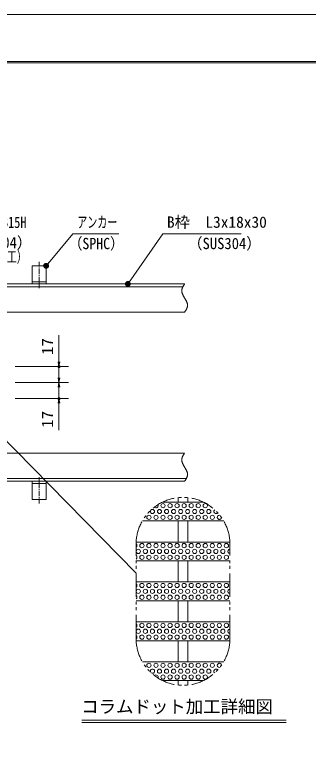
# Model space of a CAD drawing. Units: millimetres, scale not verified. Extents: x -1050 to 1050, y -742 to 742.
# Drawn here: x -4 to 309, y -36 to 742 of the extents above; entities that cross this region are included whole.
import ezdxf
from ezdxf.enums import TextEntityAlignment as Align

# ---------------------------------------------------------------- set-up
doc = ezdxf.new("R2010")
doc.units = ezdxf.units.MM
doc.header["$LTSCALE"] = 5
doc.header["$PDMODE"] = 32
doc.header["$PDSIZE"] = 2.5
doc.linetypes.add('CHAIN1', pattern=[8, 5, -1, 1, -1])
doc.linetypes.add('DOUBLE_CHAIN1', pattern=[8.8, 5, -1, 0.6, -0.6, 0.6, -1])
for name, color, linetype, lineweight in [('0-0_7-図\u3000枠', 4, 'Continuous', 9), ('0-1_寸法注釈', 2, 'Continuous', 9), ('0-2_ハッチング', 4, 'Continuous', 9), ('0-3_想像線', 134, 'DOUBLE_CHAIN1', 9), ('0-4_0', 2, 'Continuous', 9), ('0-5_DEFPOINTS', 134, 'Continuous', 9), ('0-6_枠', 7, 'Continuous', 9), ('0-7_蓋', 5, 'Continuous', 9), ('0-8_アンカー', 7, 'Continuous', 9)]:
    doc.layers.add(name, color=color, linetype=linetype, lineweight=lineweight)
doc.styles.add('HG丸ｺﾞｼｯｸM-PRO', font='')
doc.styles.add('ＭＳ ゴシック', font='')
doc.styles.get('HG丸ｺﾞｼｯｸM-PRO').set_extended_font_data('HG丸ｺﾞｼｯｸM-PRO')
doc.styles.get('ＭＳ ゴシック').set_extended_font_data('MS Gothic')

# ---------------------------------------------------------------- blocks, each defined once
blk = doc.blocks.new('_OPEN')
at = {"layer": '0-4_0'}
blk.add_line((0, 0), (-5, 0), dxfattribs=at)
blk.add_lwpolyline([(-5, 0.833), (0, 0), (-5, -0.833)], dxfattribs=at)
blk = doc.blocks.new('A$C5D7C781A')
at = {"layer": '0-8_アンカー'}
for p, q in [((0, 118.78), (0, 22.26)), ((0, 118.78), (75, 118.78)), ((75, 118.78), (75, 22.26)), ((75, 33.76), (0, 33.76)), ((0, 22.26), (75, 22.26))]:
    blk.add_line(p, q, dxfattribs=at)
at = {"layer": '0-8_アンカー', "color": 6, "linetype": 'CHAIN1'}
blk.add_line((37.5, 140.11), (37.5, 0), dxfattribs=at)
blk = doc.blocks.new('_Dot')
at = {"layer": '0-4_0'}
for p, q in [((-2.5, 0), (-5, 0)), ((2.445, 0.5), (-2.445, 0.5)), ((1.997, 1.5), (-1.997, 1.5)), ((2.289, -0.995), (-2.289, -0.995)), ((1.499, -1.995), (-1.499, -1.995))]:
    blk.add_line(p, q, dxfattribs=at)
for points in [[(2.5, 0), (2.48, 0.313), (2.421, 0.622), (2.324, 0.92), (2.191, 1.204), (2.023, 1.469), (1.822, 1.711), (1.594, 1.926), (1.34, 2.111), (1.064, 2.262), (0.773, 2.378), (0.468, 2.456), (0.157, 2.495), (-0.157, 2.495), (-0.468, 2.456), (-0.773, 2.378), (-1.064, 2.262), (-1.34, 2.111), (-1.594, 1.926), (-1.822, 1.711), (-2.023, 1.469), (-2.191, 1.204), (-2.324, 0.92), (-2.421, 0.622), (-2.48, 0.313), (-2.5, 0), (0, 0)], [(-2.5, 0), (-2.48, -0.313), (-2.421, -0.622), (-2.324, -0.92), (-2.191, -1.204), (-2.023, -1.469), (-1.822, -1.711), (-1.594, -1.926), (-1.34, -2.111), (-1.064, -2.262), (-0.773, -2.378), (-0.468, -2.456), (-0.157, -2.495), (0.157, -2.495), (0.468, -2.456), (0.773, -2.378), (1.064, -2.262), (1.34, -2.111), (1.594, -1.926), (1.822, -1.711), (2.023, -1.469), (2.191, -1.204), (2.324, -0.92), (2.421, -0.622), (2.48, -0.313), (2.5, 0), (0, 0)]]:
    blk.add_lwpolyline(points, close=True, dxfattribs=at)

msp = doc.modelspace()

# ---------------------------------------------------------------- linework, layer by layer
at = {"layer": '0-0_7-図\u3000枠'}
msp.add_line((-973.75, 691.25), (998.75, 691.25), dxfattribs=at)
msp.add_lwpolyline([(-975, 692.5), (1000, 692.5), (1000, -692.5)], dxfattribs=at)
at = {"layer": '0-1_寸法注釈'}
for p, q in [((43.399, 372.84), (43.399, 401.377)), ((-3.407, 367.84), (53.399, 367.84)), ((43.399, 350.84), (43.399, 367.84)), ((43.399, 355.84), (43.399, 360.84)), ((-3.407, 350.84), (53.399, 350.84)), ((-3.407, 350.84), (53.399, 350.84)), ((43.399, 350.84), (43.399, 333.84)), ((43.399, 345.84), (43.399, 340.84)), ((-3.407, 333.84), (53.399, 333.84)), ((43.399, 328.84), (43.399, 300.303)), ((125.477, 147.866), (-36.084, 312.334)), ((67.771, -8.551), (285.511, -8.551)), ((67.771, -11.051), (285.511, -11.051))]:
    msp.add_line(p, q, dxfattribs=at)
for points in [[(107.143, 509.333), (58.089, 509.333), (30.366, 475.903)], [(237.462, 509.333), (154.111, 509.333), (117.329, 456.653)]]:
    msp.add_lwpolyline(points, dxfattribs=at)
at = {"layer": '0-2_ハッチング'}
for centre in [(154.194, 219.838), (161.694, 219.838), (169.194, 219.838), (176.694, 219.838), (184.194, 219.838), (191.694, 219.838), (199.194, 219.838), (142.944, 213.588), (150.444, 213.588), (157.944, 213.588), (165.444, 213.588), (172.944, 213.588), (180.444, 213.588), (187.944, 213.588), (195.444, 213.588), (202.944, 213.588), (139.194, 207.338), (146.694, 207.338), (154.194, 207.338), (161.694, 207.338), (169.194, 207.338), (176.694, 207.338), (184.194, 207.338), (191.694, 207.338), (199.194, 207.338), (206.694, 207.338), (131.694, 177.338), (139.194, 177.338), (146.694, 177.338), (154.194, 177.338), (161.694, 177.338), (169.194, 177.338), (176.694, 177.338), (184.194, 177.338), (191.694, 177.338), (199.194, 177.338), (206.694, 177.338), (214.194, 177.338), (221.694, 177.338), (127.944, 171.088), (135.444, 171.088), (142.944, 171.088), (150.444, 171.088), (157.944, 171.088), (165.444, 171.088), (172.944, 171.088), (180.444, 171.088), (187.944, 171.088), (195.444, 171.088), (202.944, 171.088), (210.444, 171.088), (217.944, 171.088), (131.694, 164.838), (139.194, 164.838), (146.694, 164.838), (154.194, 164.838), (161.694, 164.838), (169.194, 164.838), (176.694, 164.838), (184.194, 164.838), (191.694, 164.838), (199.194, 164.838), (206.694, 164.838), (214.194, 164.838), (221.694, 164.838), (131.694, 134.838), (139.194, 134.838), (146.694, 134.838), (154.194, 134.838), (161.694, 134.838), (169.194, 134.838), (176.694, 134.838), (184.194, 134.838), (191.694, 134.838), (199.194, 134.838), (206.694, 134.838), (214.194, 134.838), (221.694, 134.838), (127.944, 128.588), (135.444, 128.588), (142.944, 128.588), (150.444, 128.588), (157.944, 128.588), (165.444, 128.588), (172.944, 128.588), (180.444, 128.588), (187.944, 128.588), (195.444, 128.588), (202.944, 128.588), (210.444, 128.588), (217.944, 128.588), (131.694, 122.338), (139.194, 122.338), (146.694, 122.338), (154.194, 122.338), (161.694, 122.338), (169.194, 122.338), (176.694, 122.338), (184.194, 122.338), (191.694, 122.338), (199.194, 122.338), (206.694, 122.338), (214.194, 122.338), (221.694, 122.338), (131.694, 92.338), (139.194, 92.338), (146.694, 92.338), (154.194, 92.338), (161.694, 92.338), (169.194, 92.338), (176.694, 92.338), (184.194, 92.338), (191.694, 92.338), (199.194, 92.338), (206.694, 92.338), (214.194, 92.338), (221.694, 92.338), (127.944, 86.088), (135.444, 86.088), (142.944, 86.088), (150.444, 86.088), (157.944, 86.088), (165.444, 86.088), (172.944, 86.088), (180.444, 86.088), (187.944, 86.088), (195.444, 86.088), (202.944, 86.088), (210.444, 86.088), (217.944, 86.088), (131.694, 79.838), (139.194, 79.838), (146.694, 79.838), (154.194, 79.838), (161.694, 79.838), (169.194, 79.838), (176.694, 79.838), (184.194, 79.838), (191.694, 79.838), (199.194, 79.838), (206.694, 79.838), (214.194, 79.838), (221.694, 79.838), (139.194, 49.838), (146.694, 49.838), (154.194, 49.838), (161.694, 49.838), (169.194, 49.838), (176.694, 49.838), (184.194, 49.838), (191.694, 49.838), (199.194, 49.838), (206.694, 49.838), (150.444, 43.588), (154.194, 37.338), (157.944, 43.588), (161.694, 37.338), (165.444, 43.588), (169.194, 37.338), (172.944, 43.588), (176.694, 37.338), (180.444, 43.588), (184.194, 37.338), (187.944, 43.588), (191.694, 37.338), (195.444, 43.588), (199.194, 37.338), (202.944, 43.588)]:
    msp.add_circle(centre, 2.25, dxfattribs=at)
for centre, start, end in [((146.694, 219.838), 223.82062, 25.99136), ((206.694, 219.838), 193.97119, 271.79337), ((210.444, 213.588), 122.77812, 327.27562), ((214.194, 207.338), 75.29894, 357.89358), ((124.194, 177.338), 304.75989, 55.24011), ((225.444, 171.088), 89.16442, 270.83558), ((124.194, 164.838), 304.75989, 55.24011), ((124.194, 134.838), 304.75989, 55.24011), ((225.444, 128.588), 89.16442, 270.83558), ((124.194, 122.338), 304.75989, 55.24011), ((124.194, 92.338), 304.75989, 55.24011), ((225.444, 86.088), 89.16442, 270.83558), ((124.194, 79.838), 304.75989, 55.24011), ((214.194, 49.838), 2.10642, 284.70106), ((142.944, 43.588), 237.41099, 216.77354), ((146.694, 37.338), 334.00864, 136.17938), ((206.694, 37.338), 88.20663, 166.02881), ((210.444, 43.588), 32.72438, 237.22188)]:
    msp.add_arc(centre, 2.25, start, end, dxfattribs=at)
at = {"layer": '0-3_想像線'}
for p, q in [((125.477, 78.588), (125.477, 178.588)), ((225.477, 78.588), (225.477, 178.588))]:
    msp.add_line(p, q, dxfattribs=at)
for points in [[(177.214, 455.84), (177.023, 455.547), (176.833, 455.253), (176.644, 454.96), (176.457, 454.666), (176.272, 454.372), (176.091, 454.079), (175.914, 453.785), (175.741, 453.491), (175.573, 453.196), (175.411, 452.902), (175.256, 452.607), (175.108, 452.312), (174.967, 452.017), (174.835, 451.722), (174.713, 451.426), (174.599, 451.13), (174.497, 450.834), (174.405, 450.537), (174.325, 450.239), (174.257, 449.942), (174.203, 449.644), (174.161, 449.345), (174.135, 449.046), (174.123, 448.746), (174.125, 448.446), (174.141, 448.146), (174.17, 447.845), (174.211, 447.543), (174.265, 447.241), (174.331, 446.939), (174.407, 446.637), (174.494, 446.334), (174.59, 446.03), (174.696, 445.727), (174.811, 445.423), (174.934, 445.118), (175.065, 444.814), (175.203, 444.509), (175.347, 444.204)], [(175.347, 444.204), (175.498, 443.899), (175.654, 443.594), (175.815, 443.288), (175.98, 442.982), (176.149, 442.677), (176.322, 442.371), (176.497, 442.065), (176.674, 441.759), (176.854, 441.452), (177.034, 441.146), (177.214, 440.84)], [(179.082, 437.476), (178.931, 437.781), (178.775, 438.086), (178.614, 438.392), (178.449, 438.698), (178.28, 439.003), (178.107, 439.309), (177.932, 439.615), (177.754, 439.921), (177.575, 440.228), (177.395, 440.534), (177.214, 440.84)], [(177.214, 425.84), (177.405, 426.133), (177.596, 426.427), (177.785, 426.72), (177.972, 427.014), (178.157, 427.308), (178.338, 427.601), (178.515, 427.895), (178.688, 428.189), (178.856, 428.484), (179.018, 428.778), (179.173, 429.073), (179.321, 429.368), (179.461, 429.663), (179.593, 429.958), (179.716, 430.254), (179.829, 430.55), (179.932, 430.847), (180.024, 431.143), (180.104, 431.441), (180.172, 431.738), (180.226, 432.036), (180.267, 432.335), (180.294, 432.634), (180.306, 432.934), (180.304, 433.234), (180.288, 433.534), (180.259, 433.835), (180.217, 434.137), (180.164, 434.439), (180.098, 434.741), (180.022, 435.043), (179.935, 435.346), (179.838, 435.65), (179.732, 435.953), (179.618, 436.257), (179.495, 436.562), (179.364, 436.866), (179.226, 437.171), (179.082, 437.476)], [(177.214, 275.84), (177.023, 275.547), (176.833, 275.253), (176.644, 274.96), (176.457, 274.666), (176.272, 274.372), (176.091, 274.079), (175.914, 273.785), (175.741, 273.491), (175.573, 273.196), (175.411, 272.902), (175.256, 272.607), (175.108, 272.312), (174.967, 272.017), (174.835, 271.722), (174.713, 271.426), (174.599, 271.13), (174.497, 270.834), (174.405, 270.537), (174.325, 270.239), (174.257, 269.942), (174.203, 269.644), (174.161, 269.345), (174.135, 269.046), (174.123, 268.746), (174.125, 268.446), (174.141, 268.146), (174.17, 267.845), (174.211, 267.543), (174.265, 267.241), (174.331, 266.939), (174.407, 266.637), (174.494, 266.334), (174.59, 266.03), (174.696, 265.727), (174.811, 265.423), (174.934, 265.118), (175.065, 264.814), (175.203, 264.509), (175.347, 264.204)], [(175.347, 264.204), (175.498, 263.899), (175.654, 263.594), (175.815, 263.288), (175.98, 262.982), (176.149, 262.677), (176.322, 262.371), (176.497, 262.065), (176.674, 261.759), (176.854, 261.452), (177.034, 261.146), (177.214, 260.84)], [(179.082, 257.476), (178.931, 257.781), (178.775, 258.086), (178.614, 258.392), (178.449, 258.698), (178.28, 259.003), (178.107, 259.309), (177.932, 259.615), (177.754, 259.921), (177.575, 260.228), (177.395, 260.534), (177.214, 260.84)], [(177.214, 245.84), (177.405, 246.133), (177.596, 246.427), (177.785, 246.72), (177.972, 247.014), (178.157, 247.308), (178.338, 247.601), (178.515, 247.895), (178.688, 248.189), (178.856, 248.484), (179.018, 248.778), (179.173, 249.073), (179.321, 249.368), (179.461, 249.663), (179.593, 249.958), (179.716, 250.254), (179.829, 250.55), (179.932, 250.847), (180.024, 251.143), (180.104, 251.441), (180.172, 251.738), (180.226, 252.036), (180.267, 252.335), (180.294, 252.634), (180.306, 252.934), (180.304, 253.234), (180.288, 253.534), (180.259, 253.835), (180.217, 254.137), (180.164, 254.439), (180.098, 254.741), (180.022, 255.043), (179.935, 255.346), (179.838, 255.65), (179.732, 255.953), (179.618, 256.257), (179.495, 256.562), (179.364, 256.866), (179.226, 257.171), (179.082, 257.476)]]:
    msp.add_lwpolyline(points, dxfattribs=at)
for centre, start, end in [((175.477, 178.588), 0, 180), ((175.477, 78.588), 180, 0)]:
    msp.add_arc(centre, 50, start, end, dxfattribs=at)
at = {"layer": '0-5_DEFPOINTS'}
msp.add_lwpolyline([(-1050, -742.5), (-1050, 742.5), (1050, 742.5), (1050, -742.5)], close=True, dxfattribs=at)
for p in [(43.399, 367.84), (43.399, 333.84)]:
    msp.add_point(p, dxfattribs=at)
at = {"layer": '0-6_枠'}
for p, q in [((-527.786, 455.84), (177.214, 455.84)), ((-524.786, 452.84), (175.378, 452.84)), ((-22.786, 425.84), (177.214, 425.84)), ((-22.786, 275.84), (177.214, 275.84)), ((-527.786, 245.84), (177.214, 245.84)), ((-524.786, 248.84), (179.051, 248.84))]:
    msp.add_line(p, q, dxfattribs=at)
at = {"layer": '0-7_蓋'}
for p, q in [((170.477, 228.337), (170.477, 223.588)), ((180.477, 228.337), (180.477, 223.588)), ((197.272, 223.588), (153.683, 223.588)), ((218.778, 203.588), (132.176, 203.588)), ((170.477, 203.588), (170.477, 181.088)), ((180.477, 203.588), (180.477, 181.088)), ((225.414, 181.088), (125.54, 181.088)), ((225.477, 161.088), (125.477, 161.088)), ((170.477, 161.088), (170.477, 138.588)), ((180.477, 161.088), (180.477, 138.588)), ((225.477, 138.588), (125.477, 138.588)), ((225.477, 118.588), (125.477, 118.588)), ((170.477, 118.588), (170.477, 96.088)), ((180.477, 118.588), (180.477, 96.088)), ((225.477, 96.088), (125.477, 96.088)), ((225.414, 76.088), (125.54, 76.088)), ((170.477, 76.088), (170.477, 53.588)), ((180.477, 76.088), (180.477, 53.588)), ((218.778, 53.588), (132.176, 53.588)), ((197.272, 33.588), (153.683, 33.588)), ((170.477, 33.588), (170.477, 28.838)), ((180.477, 33.588), (180.477, 28.838))]:
    msp.add_line(p, q, dxfattribs=at)

# ---------------------------------------------------------------- block references
at = {"layer": '0-1_寸法注釈'}
for name, p, rotation in [('_Dot', (29.714, 475.144), 229.33113), ('_Dot', (116.746, 455.84), 234.35189), ('_OPEN', (43.399, 367.84), 270), ('_OPEN', (43.399, 350.84), 270), ('_OPEN', (43.399, 350.84), 90), ('_OPEN', (43.399, 333.84), 90)]:
    msp.add_blockref(name, p, dxfattribs=dict(at, rotation=rotation))
at = {"layer": '0-8_アンカー', "xscale": 0.2, "yscale": 0.2}
msp.add_blockref('A$C5D7C781A', (14.714, 451.388), dxfattribs=at)
at = {"layer": '0-8_アンカー', "xscale": -0.2, "yscale": 0.2, "rotation": 180}
msp.add_blockref('A$C5D7C781A', (14.714, 250.292), dxfattribs=at)

# ---------------------------------------------------------------- texts
at = {"layer": '0-1_寸法注釈', "color": 7, "style": 'ＭＳ ゴシック'}
for s, height, width, p in [('エンドバー\u3000TB15H', 12.03, 0.8, (-102.698, 511.801)), ('アンカー', 12.02, 0.65, (62.867, 512.02)), ('（SUS304）', 12.02, 0.95, (-63.588, 490.246)), ('（SPHC）', 12.02, 0.9, (53.593, 489.23)), ('（SUS304）', 12.02, 0.95, (180.682, 489.284)), ('（コラムドット加工）', 12.02, 0.65, (-97.404, 475.113))]:
    msp.add_text(s, height=height, dxfattribs=dict(at, width=width)).set_placement(p, align=Align.BOTTOM_LEFT)
at = {"layer": '0-1_寸法注釈', "color": 7}
for s, height, style, p in [('B枠\u3000L3x18x30', 12.02, 'ＭＳ ゴシック', (158.364, 512.02)), ('コラムドット加工詳細図', 13.6, 'HG丸ｺﾞｼｯｸM-PRO', (67.091, -4.978))]:
    msp.add_text(s, height=height, dxfattribs=dict(at, style=style)).set_placement(p, align=Align.BOTTOM_LEFT)
at = {"layer": '0-1_寸法注釈', "color": 7, "style": 'ＭＳ ゴシック', "width": 1.1}
for p in [(40.712, 380.22), (40.712, 302.683)]:
    msp.add_text('17', height=12.02, rotation=90, dxfattribs=at).set_placement(p, align=Align.BOTTOM_LEFT)

doc.saveas('drawing.dxf')
